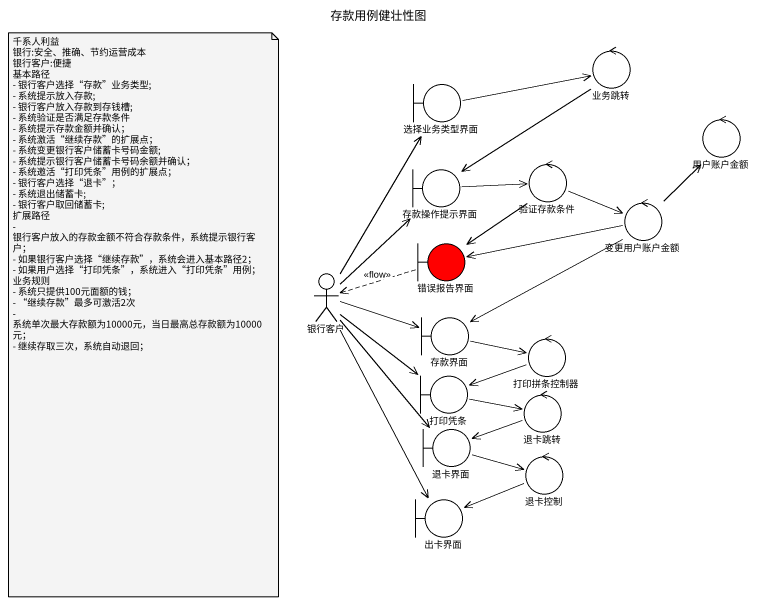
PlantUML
@startuml
title 存款用例健壮性图
control 业务跳转
boundary 选择业务类型界面
control 用户账户金额
boundary 存款操作提示界面
control 验证存款条件
control 变更用户账户金额
boundary 错误报告界面 #FF0000
actor 银行客户
boundary 存款界面
control 打印拼条控制器
boundary 打印凭条
control 退卡跳转
boundary 退卡界面
control 退卡控制
boundary 出卡界面
业务跳转 --> 存款操作提示界面
选择业务类型界面 -right-> 业务跳转
存款操作提示界面 -right-> 验证存款条件
验证存款条件 -right-> 变更用户账户金额
验证存款条件 --> 错误报告界面
变更用户账户金额 -up-> 用户账户金额
变更用户账户金额 -left-> 错误报告界面
变更用户账户金额 -left-> 存款界面
错误报告界面 .left.> 银行客户 : <<flow>>
银行客户 -up-> 选择业务类型界面
银行客户 -up-> 存款操作提示界面
银行客户 -right-> 存款界面
银行客户 --> 打印凭条
银行客户 --> 退卡界面
银行客户 --> 出卡界面
存款界面 -right-> 打印拼条控制器
打印拼条控制器 -left-> 打印凭条
打印凭条 -right-> 退卡跳转
退卡跳转 -left-> 退卡界面
退卡界面 -right-> 退卡控制
退卡控制 -left-> 出卡界面
note as N1
  千系人利益
  银行:安全、推确、节约运营成本
  银行客户:便捷
  基本路径
  - 银行客户选择“存款”业务类型;
  - 系统提示放入存款;
  - 银行客户放入存款到存钱槽;
  - 系统验证是否满足存款条件
  - 系统提示存款金额并确认；
  - 系统激活“继续存款”的扩展点；
  - 系统变更银行客户储蓄卡号码金额;
  - 系统提示银行客户储蓄卡号码余额并确认；
  - 系统邀活“打印凭条”用例的扩展点；
  - 银行客户选择“退卡”；
  - 系统退出储蓄卡;
  - 银行客户取回储蓄卡;
  扩展路径
  - 银行客户放入的存款金额不符合存款条件，系统提示银行客户；
  - 如果银行客户选择“继续存款”，系统会进入基本路径2；
  - 如果用户选择“打印凭条”，系统进入“打印凭条”用例；
  业务规则
  - 系统只提供100元面额的钱；
  - “继续存款”最多可激活2次
  - 系统单次最大存款额为10000元，当日最高总存款额为10000元；
  - 继续存取三次，系统自动退回；
end note
@enduml
